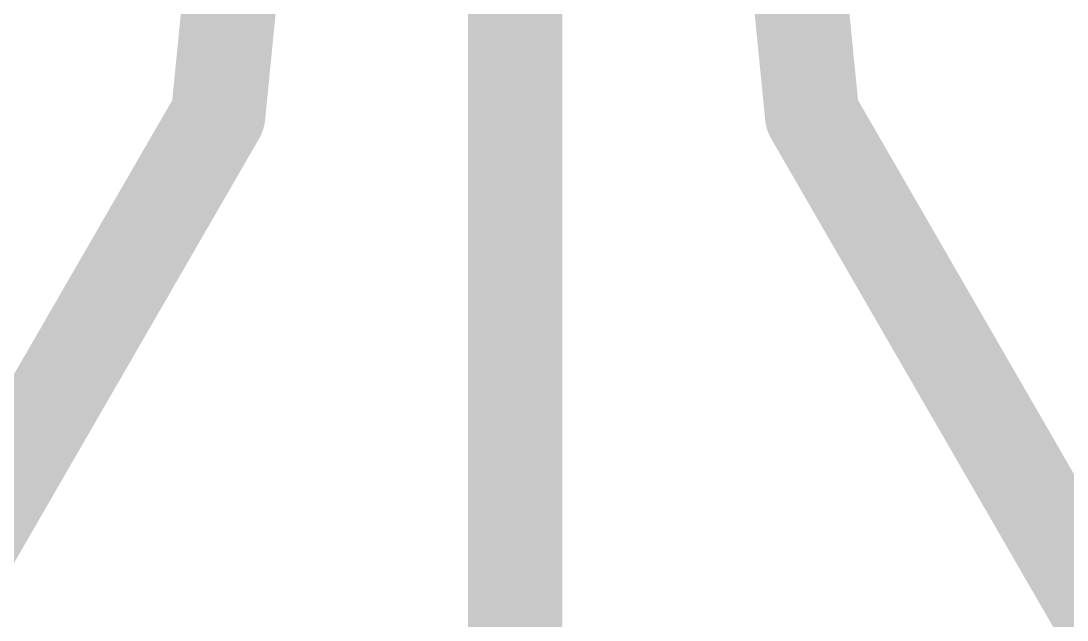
# Model space of a CAD drawing. Extents: x -31.8 to 25.5, y -33 to 25.5.
# Drawn here: x -1.063 to 1.187, y 1.574 to 2.864 of the extents above; entities that cross this region are included whole.
import ezdxf

# ---------------------------------------------------------------- set-up
doc = ezdxf.new("R2010")
doc.units = 0
doc.layers.add('21', color=41, linetype='CONTINUOUS')
doc.layers.add('51', color=53, linetype='CONTINUOUS')

msp = doc.modelspace()

# ---------------------------------------------------------------- linework, layer by layer
at = {"layer": '21'}
for points, const_width in [([(0, -16.002, 1), (0, 16.002, 1), (0, -16.002)], 0.2032), ([(-0.6389, 2.661, 5.25), (-2.6389, -0.8031)], 0.2032), ([(2.6389, -0.8031, 5.25), (0.6389, 2.661)], 0.2032), ([(-0.5949, 2.6356, 1), (-0.6829, 2.6865)], 0.1016), ([(0.6829, 2.6865, 1), (0.5949, 2.6356)], 0.1016), ([(-0.6891, 2.6685, 1), (-0.5886, 2.6536)], 0.1016), ([(0.5886, 2.6536, 1), (0.6891, 2.6685)], 0.1016)]:
    msp.add_lwpolyline(points, format="xyb", dxfattribs=dict(at, const_width=const_width))
at = {"layer": '21', "const_width": 0.2032}
for points in [[(-2.6389, -0.8031), (-0.6389, 2.661)], [(0.6389, 2.661), (2.6389, -0.8031)]]:
    msp.add_lwpolyline(points, dxfattribs=at)
at = {"layer": '51', "const_width": 0.2032}
msp.add_lwpolyline([(0, 0), (0, 25.4)], dxfattribs=at)
for points in [[(0, -20.32, 1), (0, 20.32, 1), (0, -20.32)], [(0, -13.97, 1), (0, 13.97, 1), (0, -13.97)], [(0, -10.16, 1), (0, 10.16, 1), (0, -10.16)], [(0, -6.985, 1), (0, 6.985, 1), (0, -6.985)]]:
    msp.add_lwpolyline(points, format="xyb", dxfattribs=at)

doc.saveas('drawing.dxf')
